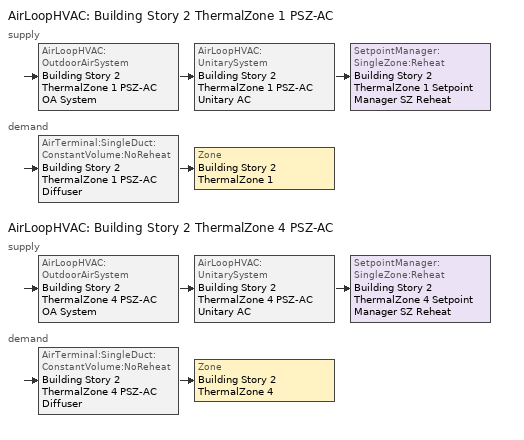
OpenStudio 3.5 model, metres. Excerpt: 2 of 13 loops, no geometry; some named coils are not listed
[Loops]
AirLoopHVAC 'Building Story 2 ThermalZone 1 PSZ-AC'
 supply: AirLoopHVAC:OutdoorAirSystem 'Building Story 2 ThermalZone 1 PSZ-AC OA System' > AirLoopHVAC:UnitarySystem 'Building Story 2 ThermalZone 1 PSZ-AC Unitary AC' > SetpointManager:SingleZone:Reheat 'Building Story 2 ThermalZone 1 Setpoint Manager SZ Reheat'
 demand: AirTerminal:SingleDuct:ConstantVolume:NoReheat 'Building Story 2 ThermalZone 1 PSZ-AC Diffuser' > Zone 'Building Story 2 ThermalZone 1'
AirLoopHVAC 'Building Story 2 ThermalZone 4 PSZ-AC'
 supply: AirLoopHVAC:OutdoorAirSystem 'Building Story 2 ThermalZone 4 PSZ-AC OA System' > AirLoopHVAC:UnitarySystem 'Building Story 2 ThermalZone 4 PSZ-AC Unitary AC' > SetpointManager:SingleZone:Reheat 'Building Story 2 ThermalZone 4 Setpoint Manager SZ Reheat'
 demand: AirTerminal:SingleDuct:ConstantVolume:NoReheat 'Building Story 2 ThermalZone 4 PSZ-AC Diffuser' > Zone 'Building Story 2 ThermalZone 4'
[EnergyManagementSystem:Program]
BuildingStory2ThermalZonePSZACOptimumStartProg0: IF DaylightSavings==0 && DayOfWeek>1 && Hour==5 && OAT_1<23.9 && OAT_1>1.7; SET BuildingStory2ThermalZonePSZACClgSch0 = 29.4; SET BuildingStory2ThermalZonePSZACHtgSch0 = 15.6; ELSEIF DaylightSavings==0 && DayOfWeek==1 && Hour==7 && OAT_1<23.9 && OAT_1>1.7; SET BuildingStory2ThermalZonePSZACClgSch0 = 29.4; SET BuildingStory2ThermalZonePSZACHtgSch0 = 15.6; ELSEIF DaylightSavings==1 && DayOfWeek>1 && Hour==4 && OAT_1<23.9 && OAT_1>1.7; SET BuildingStory2ThermalZonePSZACClgSch0 = 29.4; SET BuildingStory2ThermalZonePSZACHtgSch0 = 15.6; ELSEIF DaylightSavings==1 && DayOfWeek==1 && Hour==6 && OAT_1<23.9 && OAT_1>1.7; SET BuildingStory2ThermalZonePSZACClgSch0 = 29.4; SET BuildingStory2ThermalZonePSZACHtgSch0 = 15.6; ELSE; SET BuildingStory2ThermalZonePSZACClgSch0 = NULL; SET BuildingStory2ThermalZonePSZACHtgSch0 = NULL; ENDIF
[EnergyManagementSystem:ProgramCallingManager]
Mains_Water_Prg_Mgr: BeginTimestepBeforePredictor; Mains_Water_Prg
BuildingStory1ThermalZonePSZACOptimumStartCallingManager0: BeginTimestepBeforePredictor; BuildingStory1ThermalZonePSZACOptimumStartProg0
BuildingStory2ThermalZonePSZACOptimumStartCallingManager0: BeginTimestepBeforePredictor; BuildingStory2ThermalZonePSZACOptimumStartProg0
[Sizing:Zone] Zone Cooling Design Supply Air Temperature Input Method=SupplyAirTemperature; Zone Cooling Design Supply Air Temperature {C}=12.7778; Zone Cooling Design Supply Air Temperature Difference {deltaC}=11.11; Zone Heating Design Supply Air Temperature Input Method=SupplyAirTemperature; Zone Heating Design Supply Air Temperature {C}=50; Zone Heating Design Supply Air Temperature Difference {deltaC}=11.11; Zone Cooling Design Supply Air Humidity Ratio {kg-H2O/kg-air}=0.0085; Zone Heating Design Supply Air Humidity Ratio {kg-H2O/kg-air}=0.008; Cooling Design Air Flow Method=DesignDay; Heating Design Air Flow Method=DesignDay; Account for Dedicated Outdoor Air System=No; Dedicated Outdoor Air System Control Strategy=NeutralSupplyAir; Dedicated Outdoor Air Low Setpoint Temperature for Design {C}=autosize; Dedicated Outdoor Air High Setpoint Temperature for Design {C}=autosize; Zone Load Sizing Method=Sensible Load Only No Latent Load; Zone Latent Cooling Design Supply Air Humidity Ratio Input Method=HumidityRatioDifference; Zone Cooling Design Supply Air Humidity Ratio Difference {kgWater/kgDryAir}=0.005; Zone Latent Heating Design Supply Air Humidity Ratio Input Method=HumidityRatioDifference; Zone Humidification Design Supply Air Humidity Ratio Difference {kgWater/kgDryAir}=0.005
Building Story 2 ThermalZone 1; Building Story 2 ThermalZone 4
[Zone equipment]
Building Story 2 ThermalZone 1: Building Story 2 ThermalZone 1 PSZ-AC Diffuser
Building Story 2 ThermalZone 4: Building Story 2 ThermalZone 4 PSZ-AC Diffuser
[AirLoopHVAC] Design Supply Air Flow Rate {m3/s}=autosize; Design Return Air Flow Fraction of Supply Air Flow=1
Name | Availability Schedule
Building Story 2 ThermalZone 1 PSZ-AC | Building Story 2 ThermalZone 1 PSZ-AC Occ Sch
Building Story 2 ThermalZone 4 PSZ-AC | Building Story 2 ThermalZone 4 PSZ-AC Occ Sch
[Sizing:System] Type of Load to Size On=Sensible; Design Outdoor Air Flow Rate {m3/s}=Autosize; Central Heating Maximum System Air Flow Ratio=1; Preheat Design Temperature {C}=7.22222; Preheat Design Humidity Ratio {kg-H2O/kg-Air}=0.008; Precool Design Temperature {C}=12.7778; Precool Design Humidity Ratio {kg-H2O/kg-Air}=0.008; Central Cooling Design Supply Air Temperature {C}=12.7778; Central Heating Design Supply Air Temperature {C}=50; Sizing Option=Coincident; 100% Outdoor Air in Cooling=No; 100% Outdoor Air in Heating=No; Central Cooling Design Supply Air Humidity Ratio {kg-H2O/kg-Air}=0.0085; Central Heating Design Supply Air Humidity Ratio {kg-H2O/kg-Air}=0.008; Cooling Design Air Flow Method=DesignDay; Heating Design Air Flow Method=DesignDay; System Outdoor Air Method=ZoneSum; Zone Maximum Outdoor Air Fraction=1; Cooling Supply Air Flow Rate Per Floor Area {m3/s-m2}=0.00996765; Cooling Fraction of Autosized Cooling Supply Air Flow Rate=1; Cooling Supply Air Flow Rate Per Unit Cooling Capacity {m3/s-W}=3.94755e-05; Heating Supply Air Flow Rate Per Floor Area {m3/s-m2}=0.00996765; Heating Fraction of Autosized Heating Supply Air Flow Rate=1; Heating Fraction of Autosized Cooling Supply Air Flow Rate=1; Heating Supply Air Flow Rate Per Unit Heating Capacity {m3/s-W}=3.15882e-05; Cooling Design Capacity Method=CoolingDesignCapacity; Cooling Design Capacity {W}=autosize; Cooling Design Capacity Per Floor Area {W/m2}=234.7; Fraction of Autosized Cooling Design Capacity=1; Heating Design Capacity Method=HeatingDesignCapacity; Heating Design Capacity {W}=autosize; Heating Design Capacity Per Floor Area {W/m2}=157; Fraction of Autosized Heating Design Capacity=1; Central Cooling Capacity Control Method=OnOff; Occupant Diversity=autosize
Building Story 2 ThermalZone 1 PSZ-AC; Building Story 2 ThermalZone 4 PSZ-AC
[SetpointManager:SingleZone:Reheat] Minimum Supply Air Temperature {C}=12.7778; Maximum Supply Air Temperature {C}=50
Name | Control Zone | Setpoint Node or NodeList
Building Story 2 ThermalZone 1 Setpoint Manager SZ Reheat | Building Story 2 ThermalZone 1 | Building Story 2 ThermalZone 1 PSZ-AC Supply Outlet Node
Building Story 2 ThermalZone 4 Setpoint Manager SZ Reheat | Building Story 2 ThermalZone 4 | Building Story 2 ThermalZone 4 PSZ-AC Supply Outlet Node
[Coil:Heating:Electric] Availability Schedule=Always On Discrete; Efficiency=1
Building Story 2 ThermalZone 1 PSZ-AC Electric Backup Htg Coil; Building Story 2 ThermalZone 4 PSZ-AC Electric Backup Htg Coil
[Coil:Cooling:DX:SingleSpeed] Availability Schedule=Always On Discrete; Rated Total Cooling Capacity {W}=autosize; Rated Sensible Heat Ratio=autosize; Rated Air Flow Rate {m3/s}=autosize; Rated Evaporator Fan Power Per Volume Flow Rate 2017 {W/(m3/s)}=773.3; Rated Evaporator Fan Power Per Volume Flow Rate 2023 {W/(m3/s)}=934.4; Total Cooling Capacity Function of Temperature Curve=PSZ-AC_Unitary_PackagecoolCapFT; Total Cooling Capacity Function of Flow Fraction Curve=PSZ-AC_Unitary_PackagecoolFFF; Energy Input Ratio Function of Temperature Curve=PSZ-AC DX Unitary Package EIRFT; Energy Input Ratio Function of Flow Fraction Curve=PSZ-AC_Unitary_PackagecoolEIRFFF; Part Load Fraction Correlation Curve=PSZ-AC_Unitary_PackagecoolPLR; Minimum Outdoor Dry-Bulb Temperature for Compressor Operation {C}=-25; Nominal Time for Condensate Removal to Begin {s}=0; Ratio of Initial Moisture Evaporation Rate and Steady State Latent Capacity=0; Maximum Cycling Rate {cycles/hr}=0; Latent Capacity Time Constant {s}=0; Condenser Type=AirCooled; Evaporative Condenser Effectiveness=0.9; Evaporative Condenser Air Flow Rate {m3/s}=autosize; Evaporative Condenser Pump Rated Power Consumption {W}=autosize; Crankcase Heater Capacity {W}=0; Maximum Outdoor Dry-Bulb Temperature for Crankcase Heater Operation {C}=10; Basin Heater Capacity {W/K}=0; Basin Heater Setpoint Temperature {C}=2
Name | Rated COP {W/W}
Building Story 2 ThermalZone 1 PSZ-AC 1spd DX AC Clg Coil 301kBtu/hr 9.8EER | 3.39929
Building Story 2 ThermalZone 4 PSZ-AC 1spd DX AC Clg Coil 46kBtu/hr 14.0SEER | 4.11713
[Fan:OnOff] Availability Schedule=Always On Discrete; Maximum Flow Rate {m3/s}=autosize; Motor In Airstream Fraction=1
Name | Fan Total Efficiency | Pressure Rise {Pa} | Motor Efficiency | Fan Power Ratio Function of Speed Ratio Curve | Fan Efficiency Ratio Function of Speed Ratio Curve
Building Story 2 ThermalZone 1 PSZ-AC Fan | 0.59605 | 1018.77 | 0.917 | Fan On Off Power Curve 8 | Fan On Off Efficiency Curve 8
Building Story 2 ThermalZone 4 PSZ-AC Fan | 0.55575 | 622.722 | 0.855 | Fan On Off Power Curve 9 | Fan On Off Efficiency Curve 9
[AirLoopHVAC:UnitarySystem] Control Type=Load; Dehumidification Control Type=None; Availability Schedule=Always On Discrete; Fan Placement=DrawThrough; DX Heating Coil Sizing Ratio=1; Use DOAS DX Cooling Coil=No; DOAS DX Cooling Coil Leaving Minimum Air Temperature {C}=2; Latent Load Control=SensibleOnlyLoadControl; Supply Air Flow Rate During Cooling Operation {m3/s}=Autosize; Supply Air Flow Rate During Heating Operation {m3/s}=Autosize; Supply Air Flow Rate When No Cooling or Heating is Required {m3/s}=Autosize; Maximum Supply Air Temperature {C}=80; Maximum Outdoor Dry-Bulb Temperature for Supplemental Heater Operation {C}=21; Maximum Cycling Rate {cycles/hr}=2.5; Heat Pump Time Constant {s}=60; Fraction of On-Cycle Power Use=0.01; Heat Pump Fan Delay Time {s}=60; Ancilliary On-Cycle Electric Power {W}=0; Ancilliary Off-Cycle Electric Power {W}=0
Name | Controlling Zone or Thermostat Location | Supply Fan | Supply Air Fan Operating Mode Schedule | Heating Coil | Cooling Coil | Supplemental Heating Coil
Building Story 2 ThermalZone 1 PSZ-AC Unitary AC | Building Story 2 ThermalZone 1 | Building Story 2 ThermalZone 1 PSZ-AC Fan | Building Story 2 ThermalZone 1 PSZ-AC Occ Sch | Building Story 2 ThermalZone 1 PSZ-AC Water Htg Coil | Building Story 2 ThermalZone 1 PSZ-AC 1spd DX AC Clg Coil 301kBtu/hr 9.8EER | Building Story 2 ThermalZone 1 PSZ-AC Electric Backup Htg Coil
Building Story 2 ThermalZone 4 PSZ-AC Unitary AC | Building Story 2 ThermalZone 4 | Building Story 2 ThermalZone 4 PSZ-AC Fan | Building Story 2 ThermalZone 4 PSZ-AC Occ Sch | Building Story 2 ThermalZone 4 PSZ-AC Water Htg Coil | Building Story 2 ThermalZone 4 PSZ-AC 1spd DX AC Clg Coil 46kBtu/hr 14.0SEER | Building Story 2 ThermalZone 4 PSZ-AC Electric Backup Htg Coil
[Controller:OutdoorAir] Maximum Outdoor Air Flow Rate {m3/s}=Autosize; Economizer Control Action Type=ModulateFlow; Lockout Type=LockoutWithHeating; Minimum Limit Type=FixedMinimum; High Humidity Control=No; Heat Recovery Bypass Control Type=BypassWhenWithinEconomizerLimits
Name | Minimum Outdoor Air Flow Rate {m3/s} | Economizer Control Type | Minimum Outdoor Air Schedule | Maximum Fraction of Outdoor Air Schedule | Controller Mechanical Ventilation | Economizer Maximum Limit Dry-Bulb Temperature {C} | Economizer Maximum Limit Enthalpy {J/kg}
Building Story 2 ThermalZone 1 PSZ-AC OA System Controller | 0 | DifferentialDryBulb | Building Story 2 ThermalZone 1 PSZ-AC Occ Sch | BuildingStory2ThermalZone1PSZACmaxOASch | Controller Mechanical Ventilation 9
Building Story 2 ThermalZone 4 PSZ-AC OA System Controller | autosize | NoEconomizer | Building Story 2 ThermalZone 4 PSZ-AC Occ Sch | BuildingStory2ThermalZone4PSZACmaxOASch | Controller Mechanical Ventilation 10 | 28 | 64000
[Controller:MechanicalVentilation] Availability Schedule=Always On Discrete
Name | Demand Controlled Ventilation
Controller Mechanical Ventilation 9 | Yes
Controller Mechanical Ventilation 10
[AirLoopHVAC:OutdoorAirSystem]
Name | Controller
Building Story 2 ThermalZone 1 PSZ-AC OA System | Building Story 2 ThermalZone 1 PSZ-AC OA System Controller
Building Story 2 ThermalZone 4 PSZ-AC OA System | Building Story 2 ThermalZone 4 PSZ-AC OA System Controller
[AvailabilityManager:NightCycle] Applicability Schedule=Always On Discrete; Control Type=CycleOnAny; Thermostat Tolerance {deltaC}=1.9999; Cycling Run Time Control Type=Thermostat; Cycling Run Time {s}=1800
Availability Manager Night Cycle 1; Availability Manager Night Cycle 2; Availability Manager Night Cycle 3; Availability Manager Night Cycle 4; Availability Manager Night Cycle 5; Availability Manager Night Cycle 6; Availability Manager Night Cycle 7; Availability Manager Night Cycle 8; Availability Manager Night Cycle 9; Availability Manager Night Cycle 10
[AirTerminal:SingleDuct:ConstantVolume:NoReheat] Availability Schedule=Always On Discrete; Maximum Air Flow Rate {m3/s}=AutoSize
Building Story 2 ThermalZone 1 PSZ-AC Diffuser; Building Story 2 ThermalZone 4 PSZ-AC Diffuser
[HeatExchanger:AirToAir:SensibleAndLatent] Availability Schedule=Always On Discrete; Nominal Supply Air Flow Rate {m3/s}=autosize; Sensible Effectiveness at 100% Heating Air Flow=0.5; Latent Effectiveness at 100% Heating Air Flow=0.5; Sensible Effectiveness at 75% Heating Air Flow=0.5; Latent Effectiveness at 75% Heating Air Flow=0.5; Sensible Effectiveness at 100% Cooling Air Flow=0.5; Latent Effectiveness at 100% Cooling Air Flow=0.5; Sensible Effectiveness at 75% Cooling Air Flow=0.5; Latent Effectiveness at 75% Cooling Air Flow=0.5; Supply Air Outlet Temperature Control=Yes; Heat Exchanger Type=Rotary; Frost Control Type=ExhaustOnly; Threshold Temperature {C}=-23.3; Initial Defrost Time Fraction=0.167; Rate of Defrost Time Fraction Increase {1/K}=1.44; Economizer Lockout=Yes
Name | Nominal Electric Power {W}
Building Story 1 ThermalZone PSZ-AC ERV | 2355.49
Building Story 2 ThermalZone PSZ-AC ERV | 3752.28
[SetpointManager:OutdoorAirPretreat] Minimum Setpoint Temperature {C}=-99; Maximum Setpoint Temperature {C}=99; Minimum Setpoint Humidity Ratio {kgWater/kgDryAir}=1e-05; Maximum Setpoint Humidity Ratio {kgWater/kgDryAir}=1
Setpoint Manager Outdoor Air Pretreat 1; Setpoint Manager Outdoor Air Pretreat 2
[Schedule:Ruleset]
Name | Default Day Schedule | Summer Design Day Schedule | Winter Design Day Schedule
Building Story 2 ThermalZone 1 PSZ-AC Occ Sch | Building Story 2 ThermalZone 1 PSZ-AC Occ Sch Default | Building Story 2 ThermalZone 1 PSZ-AC Occ Sch Summer Design Day | Building Story 2 ThermalZone 1 PSZ-AC Occ Sch Winter Design Day
BuildingStory2ThermalZone1PSZACmaxOASch | BuildingStory2ThermalZone1PSZACmaxOASchDefault
Building Story 2 ThermalZone 4 PSZ-AC Occ Sch | Building Story 2 ThermalZone 4 PSZ-AC Occ Sch Default | Building Story 2 ThermalZone 4 PSZ-AC Occ Sch Summer Design Day | Building Story 2 ThermalZone 4 PSZ-AC Occ Sch Winter Design Day
BuildingStory2ThermalZone4PSZACmaxOASch | BuildingStory2ThermalZone4PSZACmaxOASchDefault
[Schedule:Day]
Building Story 2 ThermalZone 1 PSZ-AC Occ Sch Default; Building Story 2 ThermalZone 4 PSZ-AC Occ Sch Default: 9, 30, 0, 15, 30, 1, 24, 0, 0
Building Story 2 ThermalZone 1 PSZ-AC Occ Sch Winter Design Day; Building Story 2 ThermalZone 1 PSZ-AC Occ Sch Summer Design Day; Building Story 2 ThermalZone 4 PSZ-AC Occ Sch Winter Design Day; Building Story 2 ThermalZone 4 PSZ-AC Occ Sch Summer Design Day: 24, 0, 1
Building Story 2 ThermalZone 1 PSZ-AC Occ Sch Sunday; Building Story 2 ThermalZone 4 PSZ-AC Occ Sch Sunday: 9, 30, 0, 16, 0, 1, 24, 0, 0
BuildingStory2ThermalZone1PSZACmaxOASchDefault; BuildingStory2ThermalZone4PSZACmaxOASchDefault: 24, 0, 0.7
[Schedule:Rule] Rule Order=0; Apply Sunday=Yes; Apply Saturday=Yes; Date Specification Type=DateRange; Start Month=1; Start Day=1; End Month=12; End Day=31
Name | Schedule Ruleset | Day Schedule
Building Story 2 ThermalZone 1 PSZ-AC Occ Sch Sunday Rule | Building Story 2 ThermalZone 1 PSZ-AC Occ Sch | Building Story 2 ThermalZone 1 PSZ-AC Occ Sch Sunday
Building Story 2 ThermalZone 4 PSZ-AC Occ Sch Sunday Rule | Building Story 2 ThermalZone 4 PSZ-AC Occ Sch | Building Story 2 ThermalZone 4 PSZ-AC Occ Sch Sunday
[Schedule:Constant]
Always On Discrete: Value=1
[Curve:Biquadratic] Minimum Value of x=12.77778; Maximum Value of x=23.88889; Minimum Value of y=21.11111; Maximum Value of y=46.11111
Name | Coefficient1 Constant | Coefficient2 x | Coefficient3 x**2 | Coefficient4 y | Coefficient5 y**2 | Coefficient6 x*y
PSZ-AC_Unitary_PackagecoolCapFT | 0.766956 | 0.0107756 | -4.14703e-05 | 0.00134961 | -0.000261144 | 0.000457488
PSZ-AC DX Unitary Package EIRFT | 0.297145 | 0.0430933 | -0.000748766 | 0.00597727 | 0.000482112 | -0.000956448
[Curve:Quadratic]
Name | Coefficient1 Constant | Coefficient2 x | Coefficient3 x**2 | Minimum Value of x | Maximum Value of x
PSZ-AC_Unitary_PackagecoolFFF | 0.8 | 0.2 | 0 | 0.5 | 1.5
PSZ-AC_Unitary_PackagecoolEIRFFF | 1.156 | -0.1816 | 0.0256 | 0.5 | 1.5
PSZ-AC_Unitary_PackagecoolPLR | 0.75 | 0.25 | 0 | 0 | 1
[Curve:Exponent] Coefficient1 Constant=1; Coefficient2 Constant=0; Coefficient3 Constant=0; Minimum Value of x=0; Maximum Value of x=1
Fan On Off Power Curve 8; Fan On Off Power Curve 9
[Curve:Cubic] Coefficient1 Constant=1; Coefficient2 x=0; Coefficient3 x**2=0; Coefficient4 x**3=0; Minimum Value of x=0; Maximum Value of x=1
Fan On Off Efficiency Curve 8; Fan On Off Efficiency Curve 9
